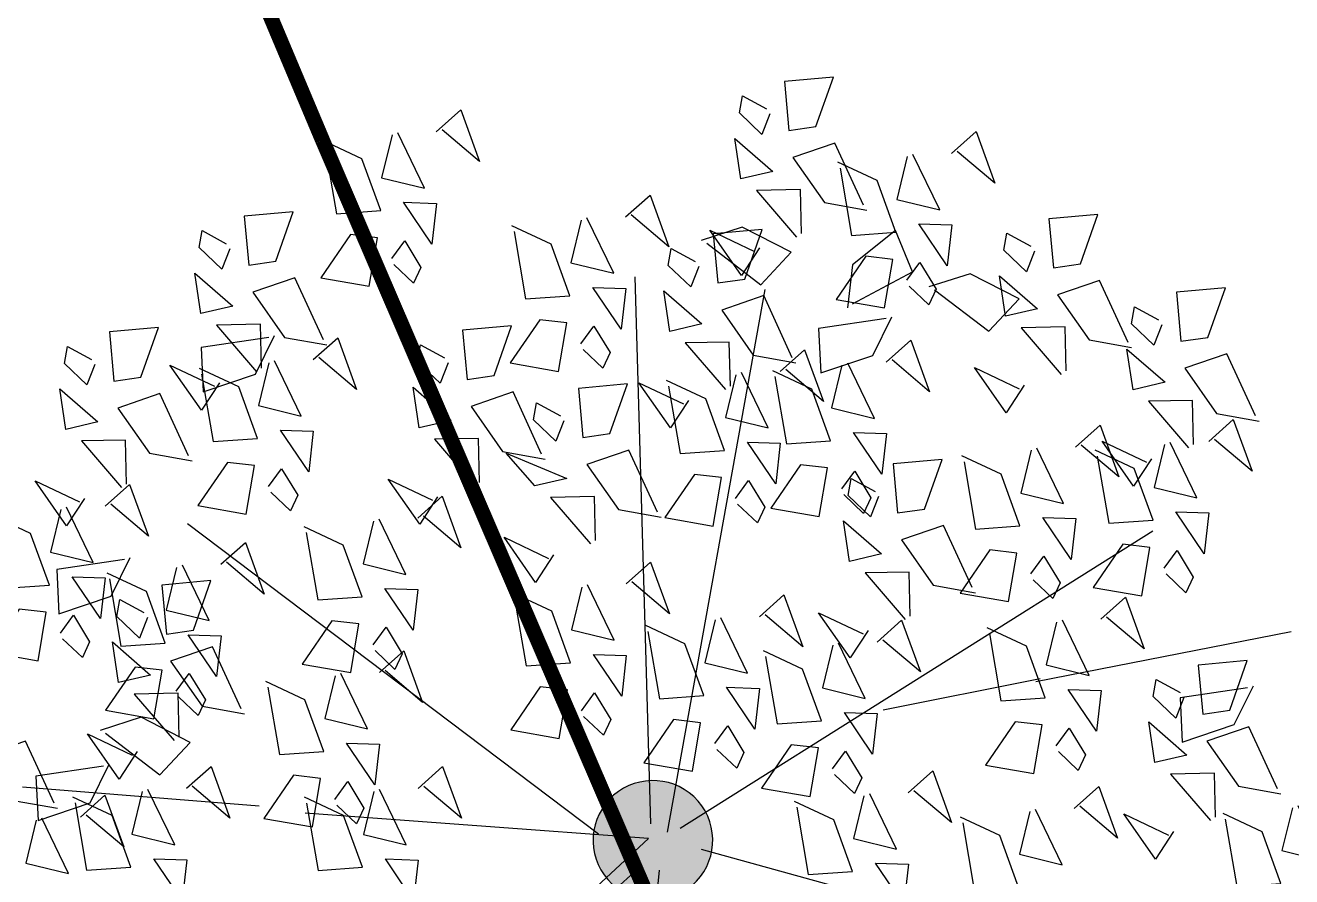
# Model space of a CAD drawing. Extents: x 671027 to 671614, y 802418 to 802669.
# Drawn here: x 671442.402 to 671446.635, y 802526.255 to 802529.102 of the extents above; entities that cross this region are included whole.
import ezdxf

# ---------------------------------------------------------------- set-up
doc = ezdxf.new("R2010")
doc.units = 0
for name, color, linetype in [('Bubbler 60', 200, 'Continuous'), ('Pipe-Lateral-10 Bars-50mm', 7, 'Continuous'), ('plataform', 8, 'Continuous')]:
    doc.layers.add(name, color=color, linetype=linetype)
doc.styles.get("Standard").update_dxf_attribs({"font": 'arial.ttf'})
doc.linetypes.add('50mm', pattern='A,0.5,-0.2,["50mm",Standard,S=0.1,R=0,X=-0.1,Y=-0.05],-0.5', length=1.2)

# ---------------------------------------------------------------- blocks, each defined once
blk = doc.blocks.new('tg')
at = {"layer": 'plataform', "color": 2, "extrusion": (0.04100688207803799, -0.0577157786741523, 0.99749051349588)}
for p, q in [((-2.295746014621727, 1.997949518978487, 0.1689381826686813), (-2.129120197198972, 2.139134905084859, 0.1702573122585309)), ((-2.129120197198972, 2.139134905084859, 0.1702573122585309), (-2.01817034981741, 1.893364731355462, 0.1514756556755291)), ((-2.105488976981178, 1.722298223425526, 0.1451672527674937), (-2.295746014621727, 1.997949518978487, 0.1689381826686813)), ((-2.01817034981741, 1.893364731355462, 0.1514756556755291), (-2.09316119824598, 1.69499038603891, 0.1430803989636939)), ((-2.155094263195679, 1.423558964294273, 0.1299211821149514), (-2.24494504211998, 1.615274072757813, 0.1447077759373013)), ((-2.216740066935927, 1.605102019051913, 0.1429597030780335), (-1.886016608034879, 1.54955165019993, 0.1261494473019341)), ((-1.886016608034879, 1.54955165019993, 0.1261494473019341), (-1.901249858369738, 1.332010616448599, 0.1141885495322289)), ((-1.901249858369738, 1.332010616448599, 0.1141885495322289), (-2.155094263195679, 1.423558964294273, 0.1299211821149514)), ((-3.283480337523542, -0.03333384914520821, 0.09201194091338333), (-3.116854520100787, 0.1078515369611637, 0.09333107049634459)), ((-3.116854520100787, 0.1078515369611637, 0.09333107049634459), (-3.005904672719225, -0.1379186367682337, 0.07454941391643072)), ((-1.119938230775915, -2.170644424256977, -0.1205982616766302), (-1.008988383394353, -2.416414597986375, -0.1393799182589193)), ((-1.008988383394353, -2.416414597986375, -0.1393799182589193), (-1.083979231822923, -2.614788943302926, -0.1477751749676667))]:
    blk.add_line(p, q, dxfattribs=at)
at = {"layer": 'plataform', "color": 108, "extrusion": (0.04100688207803799, -0.0577157786741523, 0.99749051349588)}
for p, q in [((-2.968452263675317, 1.229567307995524, 0.1521338205422983), (-2.801826446136147, 1.370752694101895, 0.1534529501318849)), ((-2.801826446136147, 1.370752694101895, 0.1534529501318849), (-2.690876598871, 1.124982520139667, 0.1346712935477209)), ((-2.778195226034768, 0.9539160123261468, 0.1283628906403981), (-2.968452263675317, 1.229567307995524, 0.1521338205422983)), ((-2.690876598871, 1.124982520139667, 0.1346712935477209), (-2.765867447066739, 0.9266081750559465, 0.1262760368308722)), ((-3.093223300115824, -0.3089851449310004, 0.06824101099796948), (-3.283480337523542, -0.03333384914520821, 0.09201194091338333)), ((-1.28656404819867, -2.311829810479765, -0.1219173912726555), (-1.119938230775915, -2.170644424256977, -0.1205982616766302)), ((-1.905842445959024, -2.378256028268595, -0.1003023131923728), (-1.99569322476691, -2.186540920037885, -0.08551571938071173)), ((-1.967488249582857, -2.196712973743786, -0.0872637922307159), (-1.636764790798225, -2.252263342362937, -0.1040740479992144)), ((1.248612906266317, -2.36975958056945, -0.2294905087660119), (1.415238723689072, -2.228574194463079, -0.2281713791830507)), ((1.415238723689072, -2.228574194463079, -0.2281713791830507), (1.526188571070634, -2.474344368192476, -0.2469530357560763)), ((-1.636764790798225, -2.252263342362937, -0.1040740479992144), (-1.651998041016668, -2.469804376230684, -0.1160349457784462)), ((-1.096307010790952, -2.587481106149141, -0.1456883211742927), (-1.28656404819867, -2.311829810479765, -0.1219173912726555)), ((-1.651998041016668, -2.469804376230684, -0.1160349457784462), (-1.905842445959024, -2.378256028268595, -0.1003023131923728)), ((1.438869943674035, -2.645410876355243, -0.2532614386783379), (1.248612906266317, -2.36975958056945, -0.2294905087660119)), ((-1.402154539763615, -2.647548855149296, -0.1365904936541158), (-1.264471354247689, -2.486067394127247, -0.1329071803145433)), ((1.526188571070634, -2.474344368192476, -0.2469530357560763), (1.451197722642064, -2.672718713392612, -0.255348292464111)), ((-1.262127799848713, -2.515954212618169, -0.134732804550786), (-1.17658843256595, -2.839889322390889, -0.1569925348919908)), ((-1.381062580673643, -2.916529825522673, -0.1530210876386351), (-1.402154539763615, -2.647548855149296, -0.1365904936541158)), ((-1.17658843256595, -2.839889322390889, -0.1569925348919908), (-1.381062580673643, -2.916529825522673, -0.1530210876386351)), ((-0.9770282559848056, -3.039314932522473, -0.1767354244187544), (-1.066879034792692, -2.847599824408178, -0.1619488306151439))]:
    blk.add_line(p, q, dxfattribs=at)
at = {"layer": 'plataform', "color": 98, "extrusion": (0.04100688207803799, -0.0577157786741523, 0.99749051349588)}
for p, q in [((-3.005904672719225, -0.1379186367682337, 0.07454941391643072), (-3.080895521147795, -0.33629298196837, 0.06615415721528423)), ((-1.038674059259392, -2.857771877997664, -0.1636969034735123), (-0.707950600824006, -2.913322246616815, -0.1805071592317717)), ((-0.707950600824006, -2.913322246616815, -0.1805071592317717), (-0.7231838512752802, -3.130863280484562, -0.1924680570026392)), ((-0.7231838512752802, -3.130863280484562, -0.1924680570026392), (-0.9770282559848056, -3.039314932522473, -0.1767354244187544))]:
    blk.add_line(p, q, dxfattribs=at)
at = {"layer": 'plataform', "color": 92, "extrusion": (0.04100688207803799, -0.0577157786741523, 0.99749051349588)}
for points, elevation in [([(-0.4983833737497478, 2.990656177314867), (-0.2966350964424838, 3.069194322846502), (-0.2179040045091813, 2.867631564915316), (-0.5048181670188547, 2.961357448183936)], -0.04094036375492005), ([(-0.5699286075039425, 2.892482987105597), (-0.8909766908924042, 2.990842340969345), (-0.8479510667691168, 3.204963829784532), (-0.6078080454432524, 3.080879475832288), (-0.5432460103846495, 2.878695816607791)], -0.04094036376847404), ([(-0.5583257374183641, 2.789868914715657), (-0.2227727403396382, 2.777596166174085), (-0.2091463013346058, 2.559620165978988), (-0.4731602834500621, 2.61760477374073), (-0.5876606673368707, 2.796311658426696)], -0.04094036376950988), ([(-0.4847569352191208, 2.772680177458213), (-0.575600629864621, 2.639072610448862), (-0.3115866475883686, 2.581088002714074), (-0.4911916845930344, 2.743381645270047)], -0.04094036375030757), ([(-0.5704387282677126, 2.454698674827124), (-0.3686904504457285, 2.533236820279026), (-0.2899593585521152, 2.331674062090335), (-0.5768735214810812, 2.425399945371836)], -0.04094036375132371), ([(-0.7681095652354768, 2.453873947419662), (-0.6458938657181, 2.559547415195975), (-0.8860368873016709, 2.683631769189175), (-0.7543395011166907, 2.480523437672498)], -0.04094036377126339), ([(-1.181214322137735, 2.408090327825672), (-0.9894966387160551, 2.580967207285806), (-0.9172003399950678, 2.350105719900819), (-1.148283547573757, 2.278010318186757), (-1.181214322137735, 2.408090327825672)], -0.04094036376792989), ([(-0.5568122890995132, 2.236722674660624), (-0.6476559839083457, 2.103115107623883), (-0.3836420019544754, 2.045130499834065), (-0.56324703859707, 2.207424142702572)], -0.04094036375313292), ([(-0.8111351892355325, 2.239752458374661), (-1.026310860161526, 2.215876981595077), (-1.050420587231731, 2.430923142609319), (-0.7973650325265468, 2.266402127634935)], -0.04094036375884347), ([(-0.5509582975175774, 1.707099708547714), (-0.3592406140956346, 1.879976588008222), (-0.2869443151734205, 1.649115100907168), (-0.5180275227235828, 1.577019699031856), (-0.5509582975175774, 1.707099708547714)], -0.04094036375827026), ([(-0.08401502760406732, 1.314022765801755), (-0.05751943360710499, 1.154644112059365), (0.1377940942985078, 1.203883725565198), (-0.08401502760406732, 1.314022765801755)], -0.04094036376001935), ([(-0.997415834054226, 1.774442076146496), (-0.6618628367318038, 1.762169327142774), (-0.6482363976860285, 1.544193327206666), (-0.912250379733268, 1.602177935064663), (-1.02675076420275, 1.780884819734481)], -0.04094036375523012), ([(-0.4071229402256292, 1.521950277527066), (-0.4850967047516094, 1.446939886253767), (-0.3448572357416139, 1.385427524177705), (-0.2733182203987409, 1.431139383127492), (-0.3777880100754075, 1.515507533936761)], -0.04094036376639762), ([(-0.4195684125238181, 1.326295599612785), (-0.2178201349867999, 1.404833745267104), (-0.1390890429575917, 1.203270987268162), (-0.4260032056295927, 1.29699687050924)], -0.04094036377044596), ([(-2.399310201950656, 2.428054308109321), (-2.383824445692388, 2.588876455581048), (-2.585230052605228, 2.591650468700605), (-2.399310201950656, 2.428054308109321)], -0.04094036375692267), ([(-1.27890058466533, 1.418911434961558), (-1.087182901203435, 1.591788314679941), (-1.014886602063682, 1.360926827281333), (-1.245969809586106, 1.288831425243654), (-1.27890058466533, 1.418911434961558)], -0.04094036376536016), ([(-0.405941973409726, 1.108319599770627), (-0.4967856683528852, 0.9747120325443505), (-0.2327716861026241, 0.9167274249712445), (-0.4123767230416095, 1.079021067623041)], -0.04094036376050453), ([(-2.176368091131199, 2.008975325688311), (-2.497416174520715, 2.107334679550576), (-2.45439055058797, 2.321456168501479), (-2.214247529166727, 2.19737181448074), (-2.149685493917796, 1.995188155121796)], -0.04094036374809135), ([(-0.9959023858990035, 1.221295836063169), (-1.086746080450344, 1.087688268986744), (-0.8227320983346733, 1.029703661223732), (-1.002337135110853, 1.191997303902175)], -0.04094036374570607), ([(-1.135065227181636, 1.233762003804906), (-1.213038991628979, 1.158751613047142), (-1.072799522725836, 1.097239250618807), (-1.001260507518343, 1.142951109377571), (-1.105730297100538, 1.227319260121787)], -0.04094036375707537), ([(0.2199611667923332, 0.2249107683723018), (0.1291174718214366, 0.09130320130838794), (0.3931314540037929, 0.03331859364103978), (0.2135264171327123, 0.1956122363870785)], -0.04094036376371448), ([(-2.565164434489422, 1.891411009851755), (-2.229611437385016, 1.879138261146487), (-2.215984998462406, 1.661162261439594), (-2.479998980654442, 1.719146868687133), (-2.594499364570519, 1.897853753534873)], -0.04094036376656372), ([(-1.974871540659589, 1.638919211233149), (-2.052845305499229, 1.563908820326424), (-1.912605836136626, 1.502396458141818), (-1.841066820996511, 1.54810831680708), (-1.945536610971842, 1.632476467399583)], -0.04094036374636274), ([(-2.512044021658464, 1.810490179112747), (-2.389828322722708, 1.916163646874403), (-2.629971343533852, 2.040248000746913), (-2.498273958025656, 1.8371396692828)], -0.04094036375285359), ([(-1.40191772691608, 1.138810728561319), (-1.375422132918591, 0.9794320748196728), (-1.180108604755749, 1.028671688285457), (-1.40191772691608, 1.138810728561319)], -0.04094036376427415), ([(-1.269512858958131, 0.5132425174983221), (-0.9339598620420447, 0.5009697689271988), (-0.9203334230644378, 0.2829937688964785), (-1.184347405166889, 0.340978377079572), (-1.29884778902675, 0.5196852616020606)], -0.04094036376978871), ([(-0.5762737996072653, -0.1816558703686444), (-0.3845561166038733, -0.008778990895784433), (-0.3122598174918576, -0.2396404781320253), (-0.5433430252992482, -0.3117358799672872), (-0.5762737996072653, -0.1816558703686444)], -0.04094036374058133), ([(-0.06928594060688609, -0.7244843529101744), (0.2662670565264761, -0.73675710177923), (0.2798934955992473, -0.9547331018771761), (0.01587951345631683, -0.8967484939526967), (-0.09862087062082026, -0.718041609132284)], -0.0409403637598188), ([(-1.022731336278537, -0.1143135029608762), (-0.6871783394308818, -0.1265862516269895), (-0.6735519000599248, -0.3445622515072701), (-0.9375658824046087, -0.2865776438674639), (-1.052066266360376, -0.1078707592772242)], -0.04094036375248548), ([(-0.4324384425443626, -0.3668053015135934), (-0.5104122073832609, -0.4418156924208395), (-0.3701727379262353, -0.5033280546721498), (-0.2986337230421294, -0.4576161959682554), (-0.4031035125576392, -0.3732480451283768)], -0.04094036376350749), ([(-0.37720480096264, -0.7389910427962688), (-0.1854871178370879, -0.5661141635524726), (-0.113190818142662, -0.7969756507729394), (-0.3442740260729542, -0.8690710523786123), (-0.37720480096264, -0.7389910427962688)], -0.04094036376454225), ([(-0.6992909421148151, -0.4617565767297146), (-0.6727953479150458, -0.621135230185944), (-0.4774818202794033, -0.5718956170610385), (-0.6992909421148151, -0.4617565767297146)], -0.04094036376045417), ([(-1.034844327197107, -0.4494837429460762), (-0.8330960495654517, -0.3709455973597263), (-0.7543649573191825, -0.5725083556553193), (-1.041279119883541, -0.4787824720608555)], -0.04094036376443502), ([(-1.597861288826278, -0.2397469956476163), (-1.918909372160797, -0.1413876421091832), (-1.875883748281996, 0.0727338471670383), (-1.635740726671215, -0.05135050698926907), (-1.571178691813097, -0.2535341664982169)], -0.04094036375327714), ([(0.1141465004377018, -1.52316093203007), (0.4496994975039006, -1.535433680993894), (0.463325936873326, -1.753409680874762), (0.1993119543661002, -1.695425073261233), (0.08481157038460518, -1.516718188508937)], -0.04094036375932963), ([(-1.757970459811019, -0.4440350864536604), (-1.56625277648345, -0.2711582069248175), (-1.493956477086995, -0.5020196943642228), (-1.7250396847328, -0.5741150961714093), (-1.757970459811019, -0.4440350864536604)], -0.04094036375510455), ([(-1.248741188392661, -1.304606368516211), (-1.233255432307715, -1.143784221493692), (-1.434661039438573, -1.141010208075682), (-1.248741188392661, -1.304606368516211)], -0.0409403637747689), ([(0.1156599487829729, -2.076307172249296), (0.02481625390745523, -2.209914739381705), (0.2888302359542165, -2.267899347238806), (0.1092251991238787, -2.105605704233776)], -0.04094036376472765), ([(-1.198480465664312, -1.833939996949236), (-1.006762782403428, -1.661063117516056), (-0.9344664835885444, -1.891924604968483), (-1.165549691004907, -1.964020006655003), (-1.198480465664312, -1.833939996949236)], -0.04094036376904922), ([(-0.4673436316770873, -2.124899592141408), (-0.44084803787019, -2.284278245748979), (-0.2455345100312136, -2.23503863233717), (-0.4673436316770873, -2.124899592141408)], -0.04094036375876636)]:
    blk.add_lwpolyline(points, dxfattribs=dict(at, elevation=elevation))
at = {"layer": 'plataform', "color": 32, "extrusion": (0.04100688207803799, -0.0577157786741523, 0.99749051349588)}
for points, elevation in [([(-0.4228774908227091, 1.894973525929541), (-0.6690480797672633, 3.036121597993555)], -0.04094036376799612), ([(-0.01275537405329771, 0.01754662191767143), (1.080257461761438, 1.565278128885629)], -0.04094036376175383), ([(0.1473373857621479, -0.01311082064632802), (1.78081218111607, 0.3702682187633566)], -0.04094036374894847), ([(-0.01275537405417082, 0.01754662191772625), (-0.3591784861259197, 1.67516858204459)], -0.04094036376582644), ([(-0.06594377846380135, 0.259794157484262), (-1.845679298584592, 2.059285737140552)], -0.04094036376527811), ([(-0.08291625311833123, -0.002169522146136128), (-2.759356703975724, -0.2852779581803057)], -0.04094036375899937), ([(-0.0311271316231769, -0.07839045226289058), (-2.613438599354413, -0.9099519427581811)], -0.04094036375794433), ([(-0.04337495714294023, -0.1423484351434225), (-1.185907072604533, -2.641997163286292)], -0.04094036373677137), ([(0.07245150368782616, -0.2308323872132055), (1.239980367683047, -2.97394291134645)], -0.04094036376413943), ([(-0.5371469375017665, -1.995047361519655), (-0.486228413374805, -1.209156945908319)], -0.04094036376562964), ([(-0.5266363366337784, -1.972604769822877), (-0.605376270451234, -3.250443379030932)], -0.04094036376181112)]:
    blk.add_lwpolyline(points, dxfattribs=dict(at, elevation=elevation))
at = {"layer": 'plataform', "color": 108, "extrusion": (0.04100688207803799, -0.0577157786741523, 0.99749051349588)}
for points, elevation in [([(-0.2348853432934752, 2.442425840690379), (-0.2083897493911504, 2.283047187015959), (-0.01307622141837439, 2.332286800616556), (-0.2348853432934752, 2.442425840690379)], -0.04094036375733309), ([(-1.539057097927432, 2.934746364778262), (-1.347339414639289, 3.107623244049974), (-1.275043115812239, 2.87676175701615), (-1.506126323227811, 2.804666355330744), (-1.539057097927432, 2.934746364778262)], -0.04094036374829749), ([(-1.985514634273785, 3.002088732241504), (-1.649961637073474, 2.989815983468485), (-1.636335197933061, 2.771839983464408), (-1.900349180467547, 2.829824591239405), (-2.014849564287719, 3.008531476019395)], -0.04094036376000051), ([(-1.39522174056697, 2.749596933852004), (-1.473195505160114, 2.674586542483937), (-1.332956036084223, 2.613074180502425), (-1.261417020903414, 2.658786039425044), (-1.365886810742837, 2.743154190209304)], -0.04094036376652888), ([(-1.132183625254838, 2.338111994547584), (-1.116697868835031, 2.49893414204574), (-1.318103475949673, 2.501708154878981), (-1.132183625254838, 2.338111994547584)], -0.04094036376606967), ([(-1.62767185848501, 2.475432695289016), (-1.2921188613796, 2.463159946583593), (-1.27849242230635, 2.245183946484752), (-1.542506404421543, 2.303168554246863), (-1.657006788375515, 2.481875438838061)], -0.04094036375986398), ([(-1.997627625285971, 2.666918492323578), (-1.795879347234711, 2.745456637899055), (-1.717148255732916, 2.543893879560512), (-2.004062418202637, 2.63761976308701)], -0.04094036375774468), ([(-1.662074239987952, 2.654645658243079), (-1.635578646370329, 2.495267004771449), (-1.440265118274173, 2.544506618141562), (-1.662074239987952, 2.654645658243079)], -0.04094036375222182), ([(-1.414494201639498, 2.315161186583456), (-1.319819075578958, 2.367535677155708), (-1.439461551867314, 2.463121017764275), (-1.520366614037818, 2.437396017322019), (-1.441176798908376, 2.328948357474698)], -0.0409403637702131), ([(-2.03523614175827, 2.543816261431355), (-1.913020442347531, 2.649489728854129), (-2.15316346379577, 2.77357408303671), (-2.021466077611531, 2.570465751520561)], -0.04094036376779389), ([(-1.323249476748929, 2.099190535638748), (-1.553052928106086, 1.981579059168788), (-1.563392498224857, 2.22327488998533), (-1.3215342298964, 2.233363196063737), (-1.323249476748929, 2.099190535638748)], -0.04094036376547258), ([(-1.6397848493752, 2.140262455141574), (-1.438036571810971, 2.21880060063279), (-1.359305479659603, 2.017237842404788), (-1.646219642223961, 2.110963725999252)], -0.04094036376065988), ([(-1.984001186146152, 2.448942492319908), (-2.074844881224428, 2.315334924902978), (-1.810830898744149, 2.257350317452929), (-1.990435935613962, 2.419643960199182)], -0.04094036376233312), ([(-2.078261765987833, 2.329694772263482), (-2.293437436818447, 2.305819295415402), (-2.317547163698372, 2.520865456293555), (-2.064491609371787, 2.356344441589401)], -0.04094036376298318), ([(-2.590376053689399, 2.18913284966052), (-2.820179504628483, 2.071521373179104), (-2.830519074921582, 2.313217203546593), (-2.58866080668628, 2.323305509691914), (-2.590376053689399, 2.18913284966052)], -0.04094036376715231), ([(-0.8230553226654581, 0.4459001503607685), (-0.631337639405316, 0.6187770297944699), (-0.5590413402658262, 0.387915542395492), (-0.7901245476818763, 0.3158201407109891), (-0.8230553226654581, 0.4459001503607685)], -0.04094036375813132), ([(-1.737471111603868, 1.151083562494021), (-1.535722834135496, 1.229621708054623), (-1.456991741984128, 1.028058949826621), (-1.743905904805978, 1.121784833460769)], -0.04094036376632935), ([(-2.87611808167682, 1.694728226238279), (-2.860632325838633, 1.855550373721771), (-3.062037932656573, 1.858324386773728), (-2.87611808167682, 1.694728226238279)], -0.04094036375701318), ([(-0.6792199651554269, 0.2607507190416712), (-0.7571937300220626, 0.1857403282967885), (-0.6169542604693947, 0.1242279659773571), (-0.5454152454521816, 0.1699398248722118), (-0.6498850350745928, 0.2543079753581788)], -0.04094036376752398), ([(-1.723844672654065, 0.9331075626251607), (-1.81468836775881, 0.7994999953708122), (-1.550674385253067, 0.7415153877583338), (-1.730279422313159, 0.9038090306406812)], -0.04094036377207877), ([(-3.158428658318907, 1.671777418315445), (-3.063753532325052, 1.724151908792033), (-3.183396008815376, 1.819737249117201), (-3.264301070676269, 1.794012249311735), (-3.185111255357553, 1.685564589328475)], -0.04094036376184745), ([(-0.9460724647933719, 0.1657994437304528), (-0.9195768707561934, 0.006420790246311743), (-0.7242633431080724, 0.05566040379182496), (-0.9460724647933719, 0.1657994437304528)], -0.04094036376259766), ([(-3.067183933685369, 1.455806767411228), (-3.296987384746612, 1.338195291158875), (-3.307326954647152, 1.579891121675695), (-3.065468686412806, 1.589979427822811), (-3.067183933685369, 1.455806767411228)], -0.04094036375492679), ([(-1.456729339436723, 0.2950939395137109), (-1.334513640216049, 0.4007674070713027), (-1.574656661596335, 0.5248517613497643), (-1.442959275385149, 0.321743429670139)], -0.04094036376032968), ([(-2.178646565170361, 0.7059880984621748), (-2.163160809237752, 0.8668102458789699), (-2.364566416055955, 0.8695842589305576), (-2.178646565170361, 0.7059880984621748)], -0.0409403637642501), ([(0.2541544536781562, -1.071927426909167), (0.2806500476076918, -1.231306080746698), (0.4759635754863574, -1.182066467077384), (0.2541544536781562, -1.071927426909167)], -0.0409403637664745), ([(-3.149047120305301, 1.074574903617943), (-2.957329437018212, 1.247451782888172), (-2.885033137933144, 1.016590295815403), (-3.116116345347974, 0.9444948941294757), (-3.149047120305301, 1.074574903617943)], -0.04094036376417669), ([(-0.08139893107847612, -1.059654593070592), (0.1203493463918567, -0.9811164475119398), (0.1990804382984266, -1.182679205280915), (-0.08783372437505721, -1.088953322038782)], -0.04094036377034177), ([(-2.460957141746669, 0.6830372906339574), (-2.366282015943356, 0.7354117812462664), (-2.485924491782888, 0.8309971216805468), (-2.566829554237879, 0.8052721214398086), (-2.487639738920383, 0.6968244614579736)], -0.04094036376597437), ([(-1.499754963667554, 0.08097245034507601), (-1.714930634429474, 0.05709697359235241), (-1.739040361460516, 0.2721431348633604), (-1.485984806782279, 0.1076221200524525)], -0.04094036376318031), ([(-2.36971241704315, 0.4670666398236114), (-2.599515867915811, 0.3494551634374879), (-2.609855438330545, 0.5911509940347847), (-2.367997170068987, 0.601239300018794), (-2.36971241704315, 0.4670666398236114)], -0.04094036376106773), ([(-3.59550465632718, 1.141917271135278), (-3.259951659289938, 1.129644522335243), (-3.246325220177263, 0.9116685224935326), (-3.510339202751438, 0.9696531300110252), (-3.624839586963428, 1.148360014641158)], -0.0409403637641165), ([(-3.005211763051082, 0.8894254723378484), (-3.08318552748417, 0.8144150809972646), (-2.942946057918498, 0.7529027190991847), (-2.871407043224457, 0.7986145779379005), (-2.9758768328644, 0.8829827290067803)], -0.04094036377223215), ([(-2.611637923959004, 0.2081122798047039), (-2.419920240766815, 0.3809891591425244), (-2.347623941396517, 0.1501276718677131), (-2.578707149042634, 0.07803227005851404), (-2.611637923959004, 0.2081122798047039)], -0.04094036375527648), ([(-3.272064262595658, 0.7944741969595449), (-3.245568668340463, 0.6350955431769462), (-3.050255140827673, 0.6843351565330835), (-3.272064262595658, 0.7944741969595449)], -0.04094036377394408), ([(-3.607617647474517, 0.8067470310283626), (-3.405869370167516, 0.8852851765596287), (-3.327138277596592, 0.6837224183191154), (-3.614052440324019, 0.7774483018865629)], -0.04094036375994829), ([(0.1020335098045421, -1.858331172217997), (0.3037817873975133, -1.779793026889307), (0.382512879330338, -1.981355784819591), (0.09559871702421274, -1.887629901265336)], -0.04094036376232768), ([(-3.058095460210653, 0.2754546472004714), (-2.722542463145722, 0.2631818982364298), (-2.708916024329702, 0.04520589817763832), (-2.972930006309515, 0.1031905061307768), (-3.087430390521241, 0.2818973907612804)], -0.04094036376137074), ([(-2.467802566380656, 0.022962848580624), (-2.545776331165133, -0.05204754265283609), (-2.405536861897909, -0.1135599047689512), (-2.33399784710844, -0.06784804599709136), (-2.438467636786804, 0.01652010481450168)], -0.04094036376190126), ([(-1.61413510235442, -0.6291845174478172), (-1.692108866977574, -0.7041949086535837), (-1.551869397655139, -0.7657072710947953), (-1.480330382569494, -0.7199954121049547), (-1.584800172246589, -0.6356272612931516)], -0.04094036375783802), ([(-0.3443264896836978, -1.844798885700466), (-0.1526088066136206, -1.671922006131939), (-0.08031250714894889, -1.902783493475093), (-0.3113957148222762, -1.974878895121186), (-0.3443264896836978, -1.844798885700466)], -0.04094036374809584), ([(-3.593991208143957, 0.5887710308888471), (-3.684834903372345, 0.4551634638646129), (-3.420820921000451, 0.3971788560617039), (-3.6004259579649, 0.5594724988759262)], -0.04094036377023754), ([(-2.73465506599284, -0.07198842689322807), (-2.708159472158205, -0.2313670806631596), (-2.512845944184161, -0.1821274670623404), (-2.73465506599284, -0.07198842689322807)], -0.04094036376582795), ([(-3.070208451101553, -0.0597155929464921), (-2.868460173497107, 0.01882255280296848), (-2.789729081318528, -0.1827402055881358), (-3.076643244140642, -0.08901432195436572)], -0.04094036376350025), ([(-1.880987601803403, -0.7241357928947537), (-1.854492007740761, -0.8835144465413206), (-1.659178479902311, -0.8342748331302589), (-1.880987601803403, -0.7241357928947537)], -0.04094036376570735), ([(-2.216540986655184, -0.7118629589884229), (-2.014792709159122, -0.6333248135918267), (-1.93606161719581, -0.8348875716853141), (-2.222975779571371, -0.7411616882258858)], -0.04094036376245155), ([(0.292992442597247, -2.544417675619727), (0.4152081420072442, -2.438744208196427), (0.1750651207884957, -2.314659853891537), (0.3067625063911148, -2.517768185422351)], -0.04094036377300378), ([(-2.48588315495341, -0.5790244041049114), (-2.470397398735093, -0.4182022568910628), (-2.671803005797782, -0.4154282433784361), (-2.48588315495341, -0.5790244041049114)], -0.04094036376085355), ([(-2.164834718638358, -0.6773839400579071), (-2.380010390022855, -0.7012594170830102), (-2.404120116509957, -0.4862132560551539), (-2.151064561928153, -0.6507342707990582)], -0.04094036376195598), ([(-2.182346808498539, -0.9001350806389706), (-1.846793811297965, -0.9124078294116199), (-1.833167372414781, -1.130383829375644), (-2.097181354556443, -1.07239922145095), (-2.211681738728481, -0.8936923365629381)], -0.04094036376370008), ([(-2.768193731109651, -0.6019752119454153), (-2.673518605089063, -0.5496007216310344), (-2.793161081659107, -0.4540153808201473), (-2.874066143506965, -0.4797403812070038), (-2.794876328350051, -0.5881880412170657)], -0.04094036376956099), ([(-2.26294104387628, -0.9981033865657452), (-2.583989127076735, -0.8997440328381464), (-2.540963503265361, -0.6856225436570625), (-2.300820482006445, -0.8097068977053469), (-2.236258446797466, -1.011890557322166)], -0.04094036375759921), ([(0.2663057115653564, -2.804520919428644), (0.6018587089282583, -2.816793668173746), (0.6154851479066068, -3.034769668204996), (0.3514711656290861, -2.976785060470422), (0.2369707815794233, -2.798078175812747)], -0.04094036375508697), ([(-3.056582012245265, -0.2776915927481732), (-3.147425707093046, -0.4112991600429452), (-2.883411724788578, -0.4692837679409918), (-3.063016761645648, -0.3069901247737574)], -0.04094036375830071), ([(-2.202914547638234, -0.9298389587608197), (-2.293758242905882, -1.063446526045096), (-2.029744260303921, -1.121431133723309), (-2.209349297242165, -0.9591374910720426)], -0.04094036376623666), ([(-2.6769490065693, -0.8179458627827352), (-2.906752457670975, -0.9355573392920675), (-2.917092027665888, -0.6938615087069087), (-2.675233759432069, -0.683773202560536), (-2.6769490065693, -0.8179458627827352)], -0.04094036376212183), ([(-0.07108161735448904, -2.660179628397937), (-0.05559586103978886, -2.499357481252738), (-0.2570014683044948, -2.496583468025154), (-0.07108161735448904, -2.660179628397937)], -0.04094036376746768), ([(0.2499668185408266, -2.758539164338831), (0.03479114757641222, -2.782414641375699), (0.01068142105882197, -2.567368480184646), (0.2637369751167054, -2.731889495269514)], -0.04094036374851115), ([(-2.818964777386944, -0.9100563888787884), (-2.696749078395497, -0.8043829214431325), (-2.936892099777793, -0.6802985671643594), (-2.805194713564333, -0.8834068988439263)], -0.04094036375147628), ([(-1.644938002240666, -1.766597629607982), (-1.309385005202156, -1.778870378407799), (-1.295758565927416, -1.996846378222341), (-1.559772548271359, -1.938861770583065), (-1.674272932348018, -1.760154885763547)], -0.04094036376598954), ([(-1.05464510843773, -2.019089428065356), (-1.13261887322168, -2.094099819298076), (-0.9923794039541931, -2.155612181413821), (-0.9208403889365018, -2.109900322519862), (-1.025310178396059, -2.025532172005613)], -0.04094036375638843), ([(0.2541927209990797, -3.13969115952104), (0.4559409984709442, -3.0611530139618), (0.5346720902401731, -3.262715771919847), (0.2477579279879913, -3.168989888690907)], -0.04094036376391713), ([(-0.3533921940643321, -2.683130436416785), (-0.2587170679753128, -2.630755946007423), (-0.3783595442893971, -2.5351706052368), (-0.4592646063260519, -2.56089560548862), (-0.3800747912657838, -2.669343265430402)], -0.04094036377812724), ([(0.1518604930459895, -3.079258610807396), (-0.1691875900590381, -2.980899257146658), (-0.1261619657059965, -2.766777768208788), (0.113981055391333, -2.89086212228514), (0.1785430903822947, -3.093045781603501)], -0.04094036376145296), ([(-0.7892705780656012, -2.330602758187439), (-0.8801142726836272, -2.464210325359532), (-0.6161002904338443, -2.522194932931738), (-0.7957053274944631, -2.359901290050135)], -0.04094036376029306), ([(-0.2621474690096728, -2.899101087333499), (-0.4919509201113472, -3.016712563842832), (-0.5022904905532909, -2.775016733082424), (-0.2604322223197346, -2.764928426936425), (-0.2621474690096728, -2.899101087333499)], -0.04094036375773633), ([(-2.709811125814388, -1.422355213991058), (-2.518093442784, -1.249478334680032), (-2.445797143766144, -1.480339821849211), (-2.676880351277622, -1.552435223466862), (-2.709811125814388, -1.422355213991058)], -0.04094036376231422), ([(-1.657050993090327, -2.10176786949794), (-1.455302715430407, -2.023229724073214), (-1.376571623631694, -2.224792482194302), (-1.66348578574955, -2.131066598775827)], -0.04094036376165305), ([(-1.321497607982076, -2.114040703443818), (-1.295002014187394, -2.273419357471629), (-1.099688486146664, -2.224179743775146), (-1.321497607982076, -2.114040703443818)], -0.04094036376491403), ([(-1.13997081849941, -2.48652632632181), (-0.9482531350774674, -2.313649446861306), (-0.8759568364519075, -2.544510934179437), (-1.10704004393517, -2.616606335960351), (-1.13997081849941, -2.48652632632181)], -0.04094036375583332), ([(-3.18303883772951, -1.025818341808629), (-3.167553081187065, -0.8649961945404366), (-3.36895868868253, -0.8622221814353882), (-3.18303883772951, -1.025818341808629)], -0.04094036376853845), ([(-2.861990401510791, -1.124177877694153), (-3.077166072772435, -1.148053354950484), (-3.101275799343179, -0.9330071934329957), (-2.848220245002603, -1.097528208720347)], -0.04094036376502551), ([(-1.586428354914573, -2.419183958954403), (-1.250875357810119, -2.431456707658028), (-1.237248918831029, -2.649432707689803), (-1.501262900877527, -2.591448099832335), (-1.615763284968362, -2.412741215431106)], -0.04094036374990079), ([(-0.9961354612059627, -2.671675757343518), (-1.074109225732948, -2.746686148616661), (-0.933869756506418, -2.808198510990126), (-0.8623307414085581, -2.762486651580047), (-0.96680053112587, -2.678118501026485)], -0.04094036376443175), ([(-3.465349414047468, -1.048769149677132), (-3.370674287971191, -0.996394659688751), (-3.490316764477301, -0.9008093187813557), (-3.571221826254718, -0.926534319073538), (-3.492032011127287, -1.034981978920555)], -0.04094036377361494), ([(-2.960096726977034, -1.444897324326238), (-3.281144809949695, -1.346537970474005), (-3.23811918582514, -1.132416481658604), (-2.997976164593962, -1.256500835544522), (-2.933414129737112, -1.458684495053691)], -0.0409403637669575), ([(-3.156268662553696, -1.35501284667742), (-2.820715665163584, -1.367285595585634), (-2.807089225995697, -1.585261595752444), (-3.071103208653035, -1.527276987746219), (-3.185603592500467, -1.348570102804762)], -0.04094036377006811), ([(-2.565975768695878, -1.607504645460275), (-2.64394953353504, -1.682515036367895), (-2.50371006402333, -1.744027398945046), (-2.432171049316498, -1.698315539683706), (-2.536640838737419, -1.613947388913435)], -0.0409403637591646), ([(-1.643424554017423, -2.319743869597661), (-1.734268248920893, -2.453351436566438), (-1.470254266684116, -2.511336044559996), (-1.649859303541664, -2.349042401391862)], -0.04094036376718327), ([(-3.374104689318189, -1.264739800649009), (-3.603908140392653, -1.382351277321448), (-3.614247710319876, -1.140655446640778), (-3.372389442275859, -1.13056714035921), (-3.374104689318189, -1.264739800649009)], -0.0409403637620299), ([(-1.537660864451798, -2.682523199838693), (-1.415445165040318, -2.576849732416445), (-1.655588186393871, -2.452765378300194), (-1.523890800344271, -2.655873710007891)], -0.04094036375105939), ([(-2.832828268267747, -1.70245592067704), (-2.806332674135405, -1.861834574228407), (-2.611019146716511, -1.81259496080483), (-2.832828268267747, -1.70245592067704)], -0.04094036375923932), ([(-1.59854134569666, -2.75435419874768), (-1.396793068199067, -2.6758160533505), (-1.318061976211295, -2.877378811606258), (-1.604976138652537, -2.783652928242652)], -0.04094036374892762), ([(-1.262987960844518, -2.766627032654283), (-1.236492366590854, -2.926005686437466), (-1.041178838981632, -2.876766073148341), (-1.262987960844518, -2.766627032654283)], -0.04094036376314741), ([(-3.168381653051739, -1.690183086675261), (-2.966633375744211, -1.611644941143255), (-2.887902283877809, -1.813207699168836), (-3.174816446252892, -1.719481815710307)], -0.04094036375883292), ([(-2.342430139995064, -2.225220939140414), (-2.326944383994813, -2.06439879162975), (-2.528349991164882, -2.06162477847014), (-2.342430139995064, -2.225220939140414)], -0.04094036375458091), ([(-2.021381704234239, -2.323580475273527), (-2.236557375418203, -2.347455952012536), (-2.260667102041163, -2.132409791174803), (-2.007611547606456, -2.29693080552647)], -0.0409403637701998), ([(-2.624740716828303, -2.248171746928753), (-2.530065590929135, -2.195797256385838), (-2.649708066933003, -2.100211915978793), (-2.730613129225354, -2.125936916189972), (-2.651423313840216, -2.234384576077939)], -0.04094036376468485), ([(-2.119488029204744, -2.644299921400856), (-2.440536112931081, -2.545940568012274), (-2.397510488849785, -2.331819078451906), (-2.157367467374071, -2.455903432797219), (-2.092805432449532, -2.658087092210877)], -0.04094036376539267), ([(-1.901734924604035, -2.798285152904129), (-1.886249168345766, -2.637463005432406), (-2.087654775488624, -2.634688992435906), (-1.901734924604035, -2.798285152904129)], -0.0409403637620967), ([(-1.580686488519725, -2.896644688980764), (-1.795862159484666, -2.920520166018375), (-1.819971886284686, -2.705474004624469), (-1.566916331674139, -2.869995019530889)], -0.04094036375698376), ([(-1.584914906338099, -2.972330199050884), (-1.675758601526271, -3.105937765816873), (-1.411744619316704, -3.163922373647324), (-1.591349656024667, -3.001628730872626)], -0.04094036376093371), ([(-3.154755213938718, -1.908159086516675), (-3.24559890904399, -2.041766653771762), (-2.98158492676647, -2.099751261506337), (-3.161189963827352, -1.937457618625107)], -0.04094036376150695), ([(-2.533495991935889, -2.464142397874213), (-2.7632994429704, -2.581753874288778), (-2.773639013128383, -2.340058043730631), (-2.531780744988723, -2.329969737517189), (-2.533495991935889, -2.464142397874213)], -0.04094036376281746), ([(-2.184045501083992, -2.821235960799812), (-2.089370375118616, -2.76886147016033), (-2.209012851160691, -2.673276130011841), (-2.289917913644112, -2.699001130088043), (-2.210728098448035, -2.807448789841344)], -0.04094036376857554), ([(-1.678792813690714, -3.217364135393104), (-1.999840896917375, -3.119004781502554), (-1.956815273146217, -2.904883292579719), (-1.716672251792137, -3.028967646695229), (-1.652110216542943, -3.231151306053799)], -0.04094036375999224), ([(-2.092800775963915, -3.037206611622207), (-2.322604227120538, -3.15481808780607), (-2.332943797384895, -2.913122257601095), (-2.091085529435778, -2.903033951251932), (-2.092800775963915, -3.037206611622207)], -0.04094036376415486)]:
    blk.add_lwpolyline(points, dxfattribs=dict(at, elevation=elevation))
at = {"layer": 'plataform', "color": 2, "extrusion": (0.04100688207803799, -0.0577157786741523, 0.99749051349588)}
for points, elevation in [([(-0.4074554219304128, 1.661465839542156), (-0.07190242476979125, 1.649193090511636), (-0.05827598552199931, 1.431217090860571), (-0.3222899681241749, 1.489201698540057), (-0.4367903517807513, 1.667908583347806)], -0.04094036375874849), ([(-0.9092415145584793, 1.919033012355218), (-1.23028959779836, 2.017392365825682), (-1.187263973852396, 2.231513855196675), (-0.9471209524711055, 2.107429500918058), (-0.8825589174514016, 1.905245841437173)], -0.04094036376663786), ([(-1.304231464456373, 2.127989621331173), (-1.27773587066169, 1.968610967303367), (-1.082422342391733, 2.017850581121789), (-1.304231464456373, 2.127989621331173)], -0.04094036376744777), ([(-1.009528824781743, 1.439271836026891), (-0.8077805471103984, 1.51780998187075), (-0.7290494550941469, 1.316247223452096), (-1.015963617631294, 1.409973106883453)], -0.04094036375880584), ([(-2.1187068983051, 1.824068642361306), (-1.926989214720303, 1.9969455218501), (-1.85469291596068, 1.766084034721134), (-2.085776123443415, 1.693988632940964), (-2.1187068983051, 1.824068642361306)], -0.04094036375595224), ([(-2.241724040364879, 1.543967935825596), (-2.215228446558459, 1.384589282218928), (-2.019914918557945, 1.433828895657165), (-2.241724040364879, 1.543967935825596)], -0.04094036375983932), ([(-1.814572505152335, 0.8217500513363009), (-1.692356805863971, 0.9274235189894082), (-1.932499827095676, 1.051507872874582), (-1.800802441356936, 0.8483995415342659)], -0.04094036375840031), ([(-1.95570445454026, 0.2869091161743603), (-2.276752537808357, 0.3852684698080865), (-2.233726913550216, 0.599389958813552), (-1.993583892292042, 0.4753056047657928), (-1.929021857529352, 0.2731219453236972)], -0.04094036377023435), ([(-1.82080339955021, 0.1793319867053362), (-1.805317643290935, 0.3401541341769038), (-1.982185437548885, 0.4589391653478413), (-1.82080339955021, 0.1793319867053362)], -0.04094036378108887), ([(-0.8236623372147178, -0.6716486754007802), (-0.4881093402154189, -0.6839214244590016), (-0.4744829008734676, -0.901897424177133), (-0.7384968835702805, -0.8439128164296816), (-0.8529972671054868, -0.6652059318521092)], -0.04094036376605106), ([(-0.2333694434510272, -0.924140474115409), (-0.3113432078414126, -0.9991508651989548), (-0.17110373896828, -1.060663227464988), (-0.09956472372030772, -1.014951368447606), (-0.2040345135605214, -0.9305832176644537)], -0.04094036376164895), ([(-0.06777249238339667, -1.277630592900046), (-0.1586161874632043, -1.411238160317564), (0.1053977950840231, -1.46922276767158), (-0.07420724216539254, -1.306929124654941)], -0.04094036376862593), ([(-0.2004911324178723, -2.029948316560429), (-0.2784648970804523, -2.104958708023326), (-0.1382254276501594, -2.166471070112425), (-0.06668641259246677, -2.120759210958952), (-0.1711562022701384, -2.036391060149527)], -0.04094036376771396), ([(-1.531051765196565, -1.327557176465843), (-1.436376639121292, -1.275182686477311), (-1.556019115234101, -1.179597345421111), (-1.636924177593616, -1.205322345727062), (-1.557734362085577, -1.313770005844618)], -0.04094036375718572), ([(-1.025799077802629, -1.723685351059024), (-1.346847161164143, -1.625325997358753), (-1.303821537001167, -1.411204508286062), (-1.063678515647614, -1.535288862402316), (-0.9991164808856648, -1.737472521843886)], -0.04094036376003), ([(-1.439807040142812, -1.543527827383578), (-1.669610491406814, -1.661139303920453), (-1.679950061726646, -1.419443473390752), (-1.438091793167908, -1.409355167188921), (-1.439807040142812, -1.543527827383578)], -0.04094036375528942), ([(-1.858906414619339, -1.247578154204587), (-1.832410820337411, -1.406956808149394), (-1.637097292566125, -1.357717194833096), (-1.858906414619339, -1.247578154204587)], -0.04094036376912702), ([(-2.180833359882573, -1.453281320477229), (-2.271677055394923, -1.586888887299194), (-2.007663073062981, -1.644873495359982), (-2.18726810989284, -1.48257985235585)], -0.04094036376061919)]:
    blk.add_lwpolyline(points, dxfattribs=dict(at, elevation=elevation))
at = {"layer": 'plataform', "color": 98, "extrusion": (0.04100688207803799, -0.0577157786741523, 0.99749051349588)}
for points, elevation in [([(-1.037378964816862, 2.222940896642402), (-1.115352729303895, 2.147930505627132), (-0.9751132603338518, 2.086418143293192), (-0.9035742452484705, 2.132130002282663), (-1.008044034870618, 2.216498152769)], -0.04094036375900935), ([(-0.6739754398364952, 1.426999002052294), (-0.6474798457711013, 1.267620348404895), (-0.4521663180282941, 1.316859961884085), (-0.6739754398364952, 1.426999002052294)], -0.04094036376518804), ([(-1.626158410004227, 1.922286455261831), (-1.717002105002646, 1.788678888359012), (-1.452988122900195, 1.730694280175914), (-1.63259315989286, 1.892987923153399)], -0.04094036375346811), ([(-2.681620778485727, 2.405103500539195), (-2.586945652370238, 2.457477990785976), (-2.70658812865759, 2.553063331394393), (-2.787493190503175, 2.527338331007594), (-2.708303375375265, 2.418890671159681)], -0.04094036375892948), ([(-1.725358120849503, 1.486253802451893), (-1.389805123850419, 1.473981053394941), (-1.376178684833171, 1.256005053620083), (-1.640192666840195, 1.313989661736324), (-1.754693050997237, 1.492696546040991)], -0.04094036375829178), ([(-2.577277425407037, 1.556240769867541), (-2.375529147653006, 1.634778915223558), (-2.296798055595583, 1.433216157061358), (-2.583712218228851, 1.526942040561735)], -0.04094036376141527), ([(-2.555069645849162, 1.596368690201839), (-2.770245317003642, 1.572493213299789), (-2.794355043682077, 1.787539374462244), (-2.541299488976103, 1.623018359488973)], -0.04094036376143774), ([(-2.65317597108705, 1.275649243694002), (-2.974224054313926, 1.374008597585822), (-2.931198430313278, 1.588130086630971), (-2.691055409122315, 1.464045732486801), (-2.626493373873384, 1.261862073127865)], -0.04094036375763804), ([(-2.563650986226919, 1.338264770120935), (-2.654494681237026, 1.204657202798621), (-2.390480698865132, 1.146672594995712), (-2.570085735925751, 1.308966237877316)], -0.04094036376209173), ([(-1.281625850025776, 0.1780722779067833), (-1.079877572108892, 0.256610423291086), (-1.001146479985524, 0.05504766522508205), (-1.288060642522672, 0.1487735486564391)], -0.04094036376665032), ([(-1.857598129207488, 0.6076285626174351), (-2.072773800755581, 0.583753085564572), (-2.096883526985718, 0.798799246551997), (-1.84382797259271, 0.63427823194314)], -0.04094036375578494), ([(-1.267999410829543, -0.0399037224233988), (-1.358843105666113, -0.1735112892977771), (-1.094829123158096, -0.231495896910193), (-1.274434160543848, -0.06920225408277396)], -0.04094036377073187), ([(-2.103113976057476, 0.156381178974489), (-2.008438850172269, 0.208755669097843), (-2.128081326201865, 0.3043410096669487), (-2.208986388400106, 0.2786160093870562), (-2.129796573014441, 0.1701683494998334)], -0.04094036376128782), ([(-2.011869251261281, -0.0595894719035624), (-2.24167270217289, -0.1772009485477163), (-2.252012272397558, 0.06449488191476309), (-2.010154004191212, 0.07458318822386895), (-2.011869251261281, -0.0595894719035624)], -0.0409403637580723), ([(-0.5002219429947963, -1.019091749493175), (-0.4737263491202088, -1.178470403005232), (-0.2784128209853197, -1.12923078937582), (-0.5002219429947963, -1.019091749493175)], -0.04094036374969355), ([(-1.021217888082291, -0.6674597427887378), (-1.112061582985761, -0.801067309757514), (-0.8480476005182241, -0.8590519176285442), (-1.027652637580062, -0.6967582747455199)], -0.04094036377609246), ([(-0.8357753281038047, -1.00681891554731), (-0.6340270503772483, -0.9282807700285559), (-0.555295958443419, -1.129843527958999), (-0.8422101207230748, -1.036117644567321)], -0.0409403637537368), ([(-0.8846671281434315, -1.188844415517621), (-0.7624514293148397, -1.08317094811025), (-1.002594450478591, -0.9590865941291921), (-0.8708970642267109, -1.162194925551468)], -0.04094036375035832), ([(-2.204427995901016, -0.3766927190309646), (-1.868874998767342, -0.3889654678980077), (-1.855248560006796, -0.6069414676320687), (-2.1192625421612, -0.5489568601283569), (-2.233762926278504, -0.3702499755645497)], -0.04094036375641019), ([(-2.121809094771657, -0.4632624512042288), (-1.999593395713788, -0.3575889836732797), (-2.239736416811381, -0.2335046295972975), (-2.108039030910362, -0.4366129609117143)], -0.04094036377459805), ([(-0.8221488889640842, -1.224794915551477), (-0.912992583867076, -1.358402482521148), (-0.6489786017241457, -1.416387090445624), (-0.8285836386221735, -1.254093447536108)], -0.0409403637634064), ([(-1.735889271812928, -0.9674774476285862), (-1.544171588972342, -0.794600568182369), (-1.471875289737951, -1.025462055648947), (-1.702958497451446, -1.097557457551648), (-1.735889271812928, -0.9674774476285862)], -0.04094036377904113), ([(-0.9276927528212928, -1.40296590451215), (-1.142868423624648, -1.426841381521698), (-1.166978150342509, -1.211795220616369), (-0.9139225957866958, -1.376316235198583)], -0.04094036376929884), ([(-0.7907840261933661, -1.777456518266293), (-0.4552310289246236, -1.789729266944326), (-0.4416045895948876, -2.0077052670827), (-0.7056185721293728, -1.949720659307702), (-0.8201189561670841, -1.771013774230154)], -0.04094036376164806), ([(-1.592053914884385, -1.152626878959684), (-1.670027679601435, -1.227637270098007), (-1.529788210239574, -1.289149632282091), (-1.458249195316998, -1.243437773319267), (-1.562718984708914, -1.15906962271115)], -0.04094036375363731), ([(-0.8028970168533907, -2.112626758290265), (-0.6011487393166358, -2.03408861263632), (-0.5224176470309408, -2.235651370674782), (-0.8093318097970525, -2.141925487364995)], -0.04094036375961074), ([(-2.194459799279769, -1.235305320433987), (-1.992711521648328, -1.156767174846364), (-1.913980429525487, -1.358329932913116), (-2.200894592196961, -1.264604049671295)], -0.0409403637598954), ([(-1.978356080111957, -2.109458986456494), (-1.856140380973969, -2.00378551841106), (-2.096283402043297, -1.879701164496703), (-1.964586015992429, -2.082809496204185)], -0.04094036374638207)]:
    blk.add_lwpolyline(points, dxfattribs=dict(at, elevation=elevation))
blk = doc.blocks.new('Bubbler 60')
at = {"layer": 'Bubbler 60'}
h = blk.add_hatch(color=200, dxfattribs=at)
h.dxf.hatch_style = 1
h.paths.add_polyline_path([(0.2, 0, 1), (-0.2, 0, 1)])
at = {"layer": 'Bubbler 60', "color": 7}
blk.add_circle((0, 0), 0.2, dxfattribs=at)

msp = doc.modelspace()

# ---------------------------------------------------------------- linework, layer by layer
at = {"color": 0}
msp.add_arc((671429.992927076, 802521.0004133548), 13.0285653777096, 301.1293503201576, 97.12309119942671, dxfattribs=at)
at = {"layer": 'Pipe-Lateral-10 Bars-50mm', "color": 4, "linetype": '50mm', "const_width": 0.05}
msp.add_lwpolyline([(671443.3957424819, 802528.716765044), (671442.9755591931, 802529.7149213701)], dxfattribs=at)
msp.add_lwpolyline([(671443.3957424819, 802528.716765044), (671444.4802368139, 802526.1937644351, -0.0377907249586475), (671445.1257335254, 802524.3118187372, -0.0377907249586475)], format="xyb", dxfattribs=at)

# ---------------------------------------------------------------- block references
at = {"layer": 'Bubbler 60', "extrusion": (0.02429556639469111, -0.0278721372917724, -0.9993162009175824), "rotation": 88.00247393690432}
msp.add_blockref('Bubbler 60', (1033474.13740705, -163648.5418034465, -6055.025152253095), dxfattribs=at)
at = {"layer": 'plataform', "extrusion": (0.02429556639469111, -0.0278721372917724, -0.9993162009175824), "xscale": 0.6807066593267944, "yscale": 0.6807066593267944, "zscale": -0.6807066593267944, "rotation": 88.00247393690432}
msp.add_blockref('tg', (1033474.13740705, -163648.5418034465, -6055.025152253084), dxfattribs=at)

doc.saveas('drawing.dxf')
